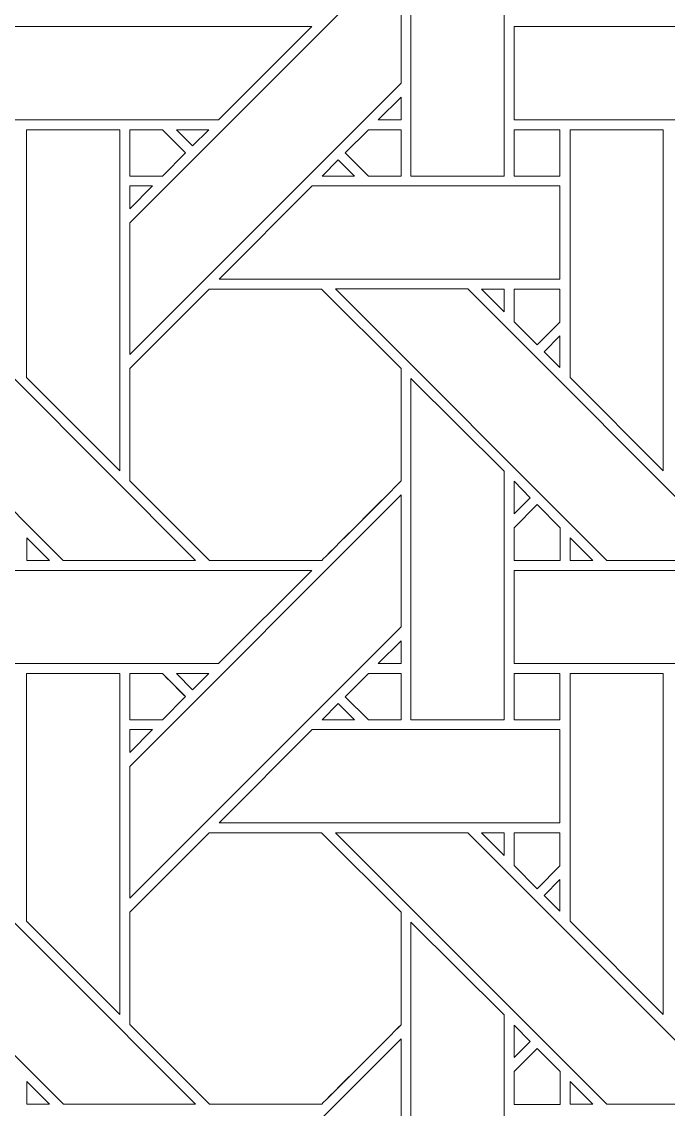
# Model space of a CAD drawing. Header units: inches. Extents: x 3.4 to 21.4, y 0.1 to 18.1.
# Drawn here: x 18.124 to 19.253, y 4.58 to 6.477 of the extents above; entities that cross this region are included whole.
import ezdxf

# ---------------------------------------------------------------- set-up
doc = ezdxf.new("R2010")
doc.units = ezdxf.units.IN
doc.header["$MEASUREMENT"] = 0
doc.layers.add('Design', color=7, linetype='Continuous', lineweight=0)

msp = doc.modelspace()

# ---------------------------------------------------------------- linework, layer by layer
at = {"layer": 'Design'}
for points, knots in [([(3.3829, 18.0948), (3.3829, 18.0948), (3.3829, 0.0948), (3.3829, 0.0948), (3.3829, 0.0948), (21.3829, 0.0948), (21.3829, 0.0948), (21.3829, 0.0948), (21.3829, 18.0948), (21.3829, 18.0948), (21.3829, 18.0948), (3.3829, 18.0948), (3.3829, 18.0948)], [0, 0, 0, 0, 1, 1, 1, 2, 2, 2, 3, 3, 3, 4, 4, 4, 4]), ([(4.2402, 17.2374), (4.2402, 17.2374), (4.2402, 0.9521), (4.2402, 0.9521), (4.2402, 0.9521), (20.5255, 0.9521), (20.5255, 0.9521), (20.5255, 0.9521), (20.5255, 17.2374), (20.5255, 17.2374), (20.5255, 17.2374), (4.2402, 17.2374), (4.2402, 17.2374)], [0, 0, 0, 0, 1, 1, 1, 2, 2, 2, 3, 3, 3, 4, 4, 4, 4]), ([(18.8036, 6.2082), (18.8036, 6.2082), (18.8036, 6.8041), (18.8036, 6.8041), (18.8036, 6.8041), (18.9663, 6.6419), (18.9663, 6.6419), (18.9663, 6.6419), (18.9663, 6.2082), (18.9663, 6.2082), (18.9663, 6.2082), (18.8036, 6.2082), (18.8036, 6.2082)], [0, 0, 0, 0, 1, 1, 1, 2, 2, 2, 3, 3, 3, 4, 4, 4, 4]), ([(18.7864, 6.3705), (18.7864, 6.3705), (18.3128, 5.8968), (18.3128, 5.8968), (18.3128, 5.8968), (18.3128, 6.1269), (18.3128, 6.1269), (18.3128, 6.1269), (18.7864, 6.6005), (18.7864, 6.6005), (18.7864, 6.6005), (18.7864, 6.3705), (18.7864, 6.3705)], [0, 0, 0, 0, 1, 1, 1, 2, 2, 2, 3, 3, 3, 4, 4, 4, 4]), ([(18.4679, 6.3063), (18.4679, 6.3063), (18.0349, 6.3063), (18.0349, 6.3063), (18.0349, 6.3063), (18.0349, 6.469), (18.0349, 6.469), (18.0349, 6.469), (18.6306, 6.469), (18.6306, 6.469), (18.6306, 6.469), (18.4679, 6.3063), (18.4679, 6.3063)], [0, 0, 0, 0, 1, 1, 1, 2, 2, 2, 3, 3, 3, 4, 4, 4, 4]), ([(19.4166, 6.3063), (19.4166, 6.3063), (18.9836, 6.3063), (18.9836, 6.3063), (18.9836, 6.3063), (18.9836, 6.469), (18.9836, 6.469), (18.9836, 6.469), (19.5793, 6.469), (19.5793, 6.469), (19.5793, 6.469), (19.4166, 6.3063), (19.4166, 6.3063)], [0, 0, 0, 0, 1, 1, 1, 2, 2, 2, 3, 3, 3, 4, 4, 4, 4]), ([(18.7864, 6.3461), (18.7864, 6.3461), (18.7864, 6.3063), (18.7864, 6.3063), (18.7864, 6.3063), (18.7467, 6.3063), (18.7467, 6.3063), (18.7467, 6.3063), (18.7864, 6.3461), (18.7864, 6.3461)], [0, 0, 0, 0, 1, 1, 1, 2, 2, 2, 3, 3, 3, 3]), ([(18.1327, 5.8568), (18.1327, 5.8568), (18.1327, 6.289), (18.1327, 6.289), (18.1327, 6.289), (18.2956, 6.289), (18.2956, 6.289), (18.2956, 6.289), (18.2956, 5.6939), (18.2956, 5.6939), (18.2956, 5.6939), (18.1327, 5.8568), (18.1327, 5.8568)], [0, 0, 0, 0, 1, 1, 1, 2, 2, 2, 3, 3, 3, 4, 4, 4, 4]), ([(18.3699, 6.289), (18.375, 6.2839), (18.4058, 6.2531), (18.4102, 6.2486), (18.4102, 6.2486), (18.3698, 6.2082), (18.3698, 6.2082), (18.3698, 6.2082), (18.3128, 6.2082), (18.3128, 6.2082), (18.3128, 6.2082), (18.3128, 6.289), (18.3128, 6.289), (18.3128, 6.289), (18.3699, 6.289), (18.3699, 6.289)], [0, 0, 0, 0, 1, 1, 1, 2, 2, 2, 3, 3, 3, 4, 4, 4, 5, 5, 5, 5]), ([(18.4102, 6.2486), (18.4102, 6.2486), (18.3698, 6.2082), (18.3698, 6.2082), (18.3698, 6.2082), (18.3128, 6.2082), (18.3128, 6.2082), (18.3128, 6.2082), (18.3128, 6.289), (18.3128, 6.289), (18.3128, 6.289), (18.3699, 6.289), (18.3699, 6.289), (18.3754, 6.2834), (18.4102, 6.2486), (18.4102, 6.2486)], [0, 0, 0, 0, 1, 1, 1, 2, 2, 2, 3, 3, 3, 4, 4, 4, 5, 5, 5, 5]), ([(18.3942, 6.289), (18.3942, 6.289), (18.4507, 6.289), (18.4507, 6.289), (18.4507, 6.289), (18.4224, 6.2608), (18.4224, 6.2608), (18.4224, 6.2608), (18.3942, 6.289), (18.3942, 6.289)], [0, 0, 0, 0, 1, 1, 1, 2, 2, 2, 3, 3, 3, 3]), ([(18.7865, 6.289), (18.7865, 6.289), (18.7865, 6.2082), (18.7865, 6.2082), (18.7865, 6.2082), (18.7294, 6.2082), (18.7294, 6.2082), (18.7294, 6.2082), (18.689, 6.2486), (18.689, 6.2486), (18.689, 6.2486), (18.7294, 6.289), (18.7294, 6.289), (18.7294, 6.289), (18.7865, 6.289), (18.7865, 6.289)], [0, 0, 0, 0, 1, 1, 1, 2, 2, 2, 3, 3, 3, 4, 4, 4, 5, 5, 5, 5]), ([(18.7865, 6.2082), (18.7865, 6.2082), (18.7294, 6.2082), (18.7294, 6.2082), (18.7294, 6.2082), (18.689, 6.2486), (18.689, 6.2486), (18.689, 6.2486), (18.7294, 6.289), (18.7294, 6.289), (18.7294, 6.289), (18.7865, 6.289), (18.7865, 6.289), (18.7865, 6.289), (18.7865, 6.2082), (18.7865, 6.2082)], [0, 0, 0, 0, 1, 1, 1, 2, 2, 2, 3, 3, 3, 4, 4, 4, 5, 5, 5, 5]), ([(18.9837, 6.289), (18.9837, 6.289), (19.0639, 6.289), (19.0639, 6.289), (19.0639, 6.289), (19.0639, 6.2082), (19.0639, 6.2082), (19.0639, 6.2082), (18.9837, 6.2082), (18.9837, 6.2082), (18.9837, 6.2082), (18.9837, 6.289), (18.9837, 6.289)], [0, 0, 0, 0, 1, 1, 1, 2, 2, 2, 3, 3, 3, 4, 4, 4, 4]), ([(18.9837, 6.2082), (18.9837, 6.2082), (18.9837, 6.289), (18.9837, 6.289), (18.9837, 6.289), (19.0639, 6.289), (19.0639, 6.289), (19.0639, 6.289), (19.0639, 6.2082), (19.0639, 6.2082), (19.0639, 6.2082), (18.9837, 6.2082), (18.9837, 6.2082)], [0, 0, 0, 0, 1, 1, 1, 2, 2, 2, 3, 3, 3, 4, 4, 4, 4]), ([(19.0814, 5.8568), (19.0814, 5.8568), (19.0814, 6.289), (19.0814, 6.289), (19.0814, 6.289), (19.2443, 6.289), (19.2443, 6.289), (19.2443, 6.289), (19.2443, 5.6939), (19.2443, 5.6939), (19.2443, 5.6939), (19.0814, 5.8568), (19.0814, 5.8568)], [0, 0, 0, 0, 1, 1, 1, 2, 2, 2, 3, 3, 3, 4, 4, 4, 4]), ([(18.6768, 6.2365), (18.6768, 6.2365), (18.7051, 6.2082), (18.7051, 6.2082), (18.7051, 6.2082), (18.6486, 6.2082), (18.6486, 6.2082), (18.6486, 6.2082), (18.6768, 6.2365), (18.6768, 6.2365)], [0, 0, 0, 0, 1, 1, 1, 2, 2, 2, 3, 3, 3, 3]), ([(18.3526, 6.1911), (18.3526, 6.1911), (18.3128, 6.1513), (18.3128, 6.1513), (18.3128, 6.1513), (18.3128, 6.1911), (18.3128, 6.1911), (18.3128, 6.1911), (18.3526, 6.1911), (18.3526, 6.1911)], [0, 0, 0, 0, 1, 1, 1, 2, 2, 2, 3, 3, 3, 3]), ([(19.0639, 6.1911), (19.0639, 6.1911), (19.0639, 6.0283), (19.0639, 6.0283), (19.0639, 6.0283), (18.4686, 6.0283), (18.4686, 6.0283), (18.4686, 6.0283), (18.6314, 6.1911), (18.6314, 6.1911), (18.6314, 6.1911), (19.0639, 6.1911), (19.0639, 6.1911)], [0, 0, 0, 0, 1, 1, 1, 2, 2, 2, 3, 3, 3, 4, 4, 4, 4]), ([(18.1967, 5.5375), (18.1967, 5.5375), (17.7232, 6.0112), (17.7232, 6.0112), (17.7232, 6.0112), (17.9541, 6.0112), (17.9541, 6.0112), (17.9541, 6.0112), (18.4278, 5.5375), (18.4278, 5.5375), (18.4278, 5.5375), (18.1967, 5.5375), (18.1967, 5.5375)], [0, 0, 0, 0, 1, 1, 1, 2, 2, 2, 3, 3, 3, 4, 4, 4, 4]), ([(18.4515, 6.0111), (18.4515, 6.0111), (18.6477, 6.0111), (18.6477, 6.0111), (18.6477, 6.0111), (18.7865, 5.8724), (18.7865, 5.8724), (18.7865, 5.8724), (18.7865, 5.6762), (18.7865, 5.6762), (18.7687, 5.6582), (18.6567, 5.5465), (18.6478, 5.5375), (18.6478, 5.5375), (18.452, 5.5375), (18.452, 5.5375), (18.452, 5.5375), (18.3128, 5.6767), (18.3128, 5.6767), (18.3128, 5.6767), (18.3128, 5.8724), (18.3128, 5.8724), (18.3128, 5.8724), (18.4515, 6.0111), (18.4515, 6.0111)], [0, 0, 0, 0, 1, 1, 1, 2, 2, 2, 3, 3, 3, 4, 4, 4, 5, 5, 5, 6, 6, 6, 7, 7, 7, 8, 8, 8, 8]), ([(18.7865, 5.6762), (18.7684, 5.658), (18.6565, 5.5463), (18.6478, 5.5375), (18.6478, 5.5375), (18.452, 5.5375), (18.452, 5.5375), (18.452, 5.5375), (18.3128, 5.6767), (18.3128, 5.6767), (18.3128, 5.6767), (18.3128, 5.8724), (18.3128, 5.8724), (18.3128, 5.8724), (18.4515, 6.0111), (18.4515, 6.0111), (18.4515, 6.0111), (18.6477, 6.0111), (18.6477, 6.0111), (18.6477, 6.0111), (18.7865, 5.8724), (18.7865, 5.8724), (18.7865, 5.8724), (18.7865, 5.6762), (18.7865, 5.6762)], [0, 0, 0, 0, 1, 1, 1, 2, 2, 2, 3, 3, 3, 4, 4, 4, 5, 5, 5, 6, 6, 6, 7, 7, 7, 8, 8, 8, 8]), ([(19.1455, 5.5375), (19.1455, 5.5375), (18.6719, 6.0112), (18.6719, 6.0112), (18.6719, 6.0112), (18.9029, 6.0112), (18.9029, 6.0112), (18.9029, 6.0112), (19.3765, 5.5375), (19.3765, 5.5375), (19.3765, 5.5375), (19.1455, 5.5375), (19.1455, 5.5375)], [0, 0, 0, 0, 1, 1, 1, 2, 2, 2, 3, 3, 3, 4, 4, 4, 4]), ([(18.9664, 6.0111), (18.9664, 6.0111), (18.9664, 5.9713), (18.9664, 5.9713), (18.9664, 5.9713), (18.927, 6.0111), (18.927, 6.0111), (18.927, 6.0111), (18.9664, 6.0111), (18.9664, 6.0111)], [0, 0, 0, 0, 1, 1, 1, 2, 2, 2, 3, 3, 3, 3]), ([(19.0639, 6.0111), (19.0639, 6.0111), (19.0639, 5.9535), (19.0639, 5.9535), (19.0639, 5.9535), (19.024, 5.9136), (19.024, 5.9136), (19.024, 5.9136), (18.9837, 5.9539), (18.9837, 5.9539), (18.9837, 5.9539), (18.9837, 6.0111), (18.9837, 6.0111), (18.9837, 6.0111), (19.0639, 6.0111), (19.0639, 6.0111)], [0, 0, 0, 0, 1, 1, 1, 2, 2, 2, 3, 3, 3, 4, 4, 4, 5, 5, 5, 5]), ([(19.024, 5.9136), (19.024, 5.9136), (18.9837, 5.9539), (18.9837, 5.9539), (18.9837, 5.9539), (18.9837, 6.0111), (18.9837, 6.0111), (18.9837, 6.0111), (19.0639, 6.0111), (19.0639, 6.0111), (19.0639, 6.0111), (19.0639, 5.9535), (19.0639, 5.9535), (19.0639, 5.9535), (19.024, 5.9136), (19.024, 5.9136)], [0, 0, 0, 0, 1, 1, 1, 2, 2, 2, 3, 3, 3, 4, 4, 4, 5, 5, 5, 5]), ([(19.0639, 5.9293), (19.0639, 5.9293), (19.0639, 5.8741), (19.0639, 5.8741), (19.0639, 5.8741), (19.0361, 5.9015), (19.0361, 5.9015), (19.0361, 5.9015), (19.0639, 5.9293), (19.0639, 5.9293)], [0, 0, 0, 0, 1, 1, 1, 2, 2, 2, 3, 3, 3, 3]), ([(18.8036, 5.2595), (18.8036, 5.2595), (18.8036, 5.8553), (18.8036, 5.8553), (18.8036, 5.8553), (18.9663, 5.6932), (18.9663, 5.6932), (18.9663, 5.6932), (18.9663, 5.2595), (18.9663, 5.2595), (18.9663, 5.2595), (18.8036, 5.2595), (18.8036, 5.2595)], [0, 0, 0, 0, 1, 1, 1, 2, 2, 2, 3, 3, 3, 4, 4, 4, 4]), ([(18.9836, 5.6189), (18.9836, 5.6189), (18.9836, 5.6757), (18.9836, 5.6757), (18.9836, 5.6757), (19.0118, 5.6471), (19.0118, 5.6471), (19.0118, 5.6471), (18.9836, 5.6189), (18.9836, 5.6189)], [0, 0, 0, 0, 1, 1, 1, 2, 2, 2, 3, 3, 3, 3]), ([(18.7864, 5.4217), (18.7864, 5.4217), (18.3128, 4.9481), (18.3128, 4.9481), (18.3128, 4.9481), (18.3128, 5.1782), (18.3128, 5.1782), (18.3128, 5.1782), (18.7864, 5.6518), (18.7864, 5.6518), (18.7864, 5.6518), (18.7864, 5.4217), (18.7864, 5.4217)], [0, 0, 0, 0, 1, 1, 1, 2, 2, 2, 3, 3, 3, 4, 4, 4, 4]), ([(18.9837, 5.5372), (18.9837, 5.5372), (18.9837, 5.5945), (18.9837, 5.5945), (18.9837, 5.5945), (19.024, 5.6349), (19.024, 5.6349), (19.024, 5.6349), (19.0643, 5.5945), (19.0643, 5.5945), (19.0643, 5.5945), (19.0643, 5.5372), (19.0643, 5.5372), (19.0643, 5.5372), (18.9837, 5.5372), (18.9837, 5.5372)], [0, 0, 0, 0, 1, 1, 1, 2, 2, 2, 3, 3, 3, 4, 4, 4, 5, 5, 5, 5]), ([(19.024, 5.6349), (19.024, 5.6349), (19.0643, 5.5945), (19.0643, 5.5945), (19.0643, 5.5945), (19.0643, 5.5372), (19.0643, 5.5372), (19.0643, 5.5372), (18.9837, 5.5372), (18.9837, 5.5372), (18.9837, 5.5372), (18.9837, 5.5945), (18.9837, 5.5945), (18.9837, 5.5945), (19.024, 5.6349), (19.024, 5.6349)], [0, 0, 0, 0, 1, 1, 1, 2, 2, 2, 3, 3, 3, 4, 4, 4, 5, 5, 5, 5]), ([(18.1328, 5.5375), (18.1328, 5.5375), (18.1328, 5.5773), (18.1328, 5.5773), (18.1328, 5.5773), (18.1725, 5.5375), (18.1725, 5.5375), (18.1725, 5.5375), (18.1328, 5.5375), (18.1328, 5.5375)], [0, 0, 0, 0, 1, 1, 1, 2, 2, 2, 3, 3, 3, 3]), ([(19.0815, 5.5375), (19.0815, 5.5375), (19.0815, 5.5773), (19.0815, 5.5773), (19.0815, 5.5773), (19.1212, 5.5375), (19.1212, 5.5375), (19.1212, 5.5375), (19.0815, 5.5375), (19.0815, 5.5375)], [0, 0, 0, 0, 1, 1, 1, 2, 2, 2, 3, 3, 3, 3]), ([(18.4679, 5.3576), (18.4679, 5.3576), (18.0349, 5.3576), (18.0349, 5.3576), (18.0349, 5.3576), (18.0349, 5.5203), (18.0349, 5.5203), (18.0349, 5.5203), (18.6306, 5.5203), (18.6306, 5.5203), (18.6306, 5.5203), (18.4679, 5.3576), (18.4679, 5.3576)], [0, 0, 0, 0, 1, 1, 1, 2, 2, 2, 3, 3, 3, 4, 4, 4, 4]), ([(19.4166, 5.3576), (19.4166, 5.3576), (18.9836, 5.3576), (18.9836, 5.3576), (18.9836, 5.3576), (18.9836, 5.5203), (18.9836, 5.5203), (18.9836, 5.5203), (19.5793, 5.5203), (19.5793, 5.5203), (19.5793, 5.5203), (19.4166, 5.3576), (19.4166, 5.3576)], [0, 0, 0, 0, 1, 1, 1, 2, 2, 2, 3, 3, 3, 4, 4, 4, 4]), ([(18.7864, 5.3973), (18.7864, 5.3973), (18.7864, 5.3576), (18.7864, 5.3576), (18.7864, 5.3576), (18.7467, 5.3576), (18.7467, 5.3576), (18.7467, 5.3576), (18.7864, 5.3973), (18.7864, 5.3973)], [0, 0, 0, 0, 1, 1, 1, 2, 2, 2, 3, 3, 3, 3]), ([(18.1327, 4.9081), (18.1327, 4.9081), (18.1327, 5.3403), (18.1327, 5.3403), (18.1327, 5.3403), (18.2956, 5.3403), (18.2956, 5.3403), (18.2956, 5.3403), (18.2956, 4.7452), (18.2956, 4.7452), (18.2956, 4.7452), (18.1327, 4.9081), (18.1327, 4.9081)], [0, 0, 0, 0, 1, 1, 1, 2, 2, 2, 3, 3, 3, 4, 4, 4, 4]), ([(18.3699, 5.3403), (18.375, 5.3351), (18.4058, 5.3043), (18.4102, 5.2999), (18.4102, 5.2999), (18.3698, 5.2595), (18.3698, 5.2595), (18.3698, 5.2595), (18.3128, 5.2595), (18.3128, 5.2595), (18.3128, 5.2595), (18.3128, 5.3403), (18.3128, 5.3403), (18.3128, 5.3403), (18.3699, 5.3403), (18.3699, 5.3403)], [0, 0, 0, 0, 1, 1, 1, 2, 2, 2, 3, 3, 3, 4, 4, 4, 5, 5, 5, 5]), ([(18.4102, 5.2999), (18.4102, 5.2999), (18.3698, 5.2595), (18.3698, 5.2595), (18.3698, 5.2595), (18.3128, 5.2595), (18.3128, 5.2595), (18.3128, 5.2595), (18.3128, 5.3403), (18.3128, 5.3403), (18.3128, 5.3403), (18.3699, 5.3403), (18.3699, 5.3403), (18.3752, 5.335), (18.406, 5.3041), (18.4102, 5.2999)], [0, 0, 0, 0, 1, 1, 1, 2, 2, 2, 3, 3, 3, 4, 4, 4, 5, 5, 5, 5]), ([(18.3942, 5.3403), (18.3942, 5.3403), (18.4506, 5.3403), (18.4506, 5.3403), (18.4506, 5.3403), (18.4224, 5.3121), (18.4224, 5.3121), (18.4224, 5.3121), (18.3942, 5.3403), (18.3942, 5.3403)], [0, 0, 0, 0, 1, 1, 1, 2, 2, 2, 3, 3, 3, 3]), ([(18.7865, 5.3403), (18.7865, 5.3403), (18.7865, 5.2595), (18.7865, 5.2595), (18.7865, 5.2595), (18.7294, 5.2595), (18.7294, 5.2595), (18.7294, 5.2595), (18.689, 5.2998), (18.689, 5.2998), (18.689, 5.2998), (18.7294, 5.3403), (18.7294, 5.3403), (18.7294, 5.3403), (18.7865, 5.3403), (18.7865, 5.3403)], [0, 0, 0, 0, 1, 1, 1, 2, 2, 2, 3, 3, 3, 4, 4, 4, 5, 5, 5, 5]), ([(18.7865, 5.2595), (18.7865, 5.2595), (18.7294, 5.2595), (18.7294, 5.2595), (18.7294, 5.2595), (18.689, 5.2998), (18.689, 5.2998), (18.689, 5.2998), (18.7294, 5.3403), (18.7294, 5.3403), (18.7294, 5.3403), (18.7865, 5.3403), (18.7865, 5.3403), (18.7865, 5.3403), (18.7865, 5.2595), (18.7865, 5.2595)], [0, 0, 0, 0, 1, 1, 1, 2, 2, 2, 3, 3, 3, 4, 4, 4, 5, 5, 5, 5]), ([(18.9837, 5.3403), (18.9837, 5.3403), (19.0639, 5.3403), (19.0639, 5.3403), (19.0639, 5.3403), (19.0639, 5.2595), (19.0639, 5.2595), (19.0639, 5.2595), (18.9837, 5.2595), (18.9837, 5.2595), (18.9837, 5.2595), (18.9837, 5.3403), (18.9837, 5.3403)], [0, 0, 0, 0, 1, 1, 1, 2, 2, 2, 3, 3, 3, 4, 4, 4, 4]), ([(18.9837, 5.2595), (18.9837, 5.2595), (18.9837, 5.3403), (18.9837, 5.3403), (18.9837, 5.3403), (19.0639, 5.3403), (19.0639, 5.3403), (19.0639, 5.3403), (19.0639, 5.2595), (19.0639, 5.2595), (19.0639, 5.2595), (18.9837, 5.2595), (18.9837, 5.2595)], [0, 0, 0, 0, 1, 1, 1, 2, 2, 2, 3, 3, 3, 4, 4, 4, 4]), ([(19.0814, 4.9081), (19.0814, 4.9081), (19.0814, 5.3403), (19.0814, 5.3403), (19.0814, 5.3403), (19.2443, 5.3403), (19.2443, 5.3403), (19.2443, 5.3403), (19.2443, 4.7452), (19.2443, 4.7452), (19.2443, 4.7452), (19.0814, 4.9081), (19.0814, 4.9081)], [0, 0, 0, 0, 1, 1, 1, 2, 2, 2, 3, 3, 3, 4, 4, 4, 4]), ([(18.6768, 5.2878), (18.6768, 5.2878), (18.7051, 5.2595), (18.7051, 5.2595), (18.7051, 5.2595), (18.6486, 5.2595), (18.6486, 5.2595), (18.6486, 5.2595), (18.6768, 5.2878), (18.6768, 5.2878)], [0, 0, 0, 0, 1, 1, 1, 2, 2, 2, 3, 3, 3, 3]), ([(18.3526, 5.2424), (18.3526, 5.2424), (18.3128, 5.2025), (18.3128, 5.2025), (18.3128, 5.2025), (18.3128, 5.2424), (18.3128, 5.2424), (18.3128, 5.2424), (18.3526, 5.2424), (18.3526, 5.2424)], [0, 0, 0, 0, 1, 1, 1, 2, 2, 2, 3, 3, 3, 3]), ([(19.0639, 5.2424), (19.0639, 5.2424), (19.0639, 5.0796), (19.0639, 5.0796), (19.0639, 5.0796), (18.4686, 5.0796), (18.4686, 5.0796), (18.4686, 5.0796), (18.6314, 5.2424), (18.6314, 5.2424), (18.6314, 5.2424), (19.0639, 5.2424), (19.0639, 5.2424)], [0, 0, 0, 0, 1, 1, 1, 2, 2, 2, 3, 3, 3, 4, 4, 4, 4]), ([(18.1968, 4.5888), (18.1968, 4.5888), (17.7232, 5.0624), (17.7232, 5.0624), (17.7232, 5.0624), (17.9541, 5.0624), (17.9541, 5.0624), (17.9541, 5.0624), (18.4278, 4.5888), (18.4278, 4.5888), (18.4278, 4.5888), (18.1968, 4.5888), (18.1968, 4.5888)], [0, 0, 0, 0, 1, 1, 1, 2, 2, 2, 3, 3, 3, 4, 4, 4, 4]), ([(18.4515, 5.0624), (18.4515, 5.0624), (18.6477, 5.0624), (18.6477, 5.0624), (18.6477, 5.0624), (18.7865, 4.9237), (18.7865, 4.9237), (18.7865, 4.9237), (18.7865, 4.7274), (18.7865, 4.7274), (18.7687, 4.7095), (18.6567, 4.5978), (18.6478, 4.5888), (18.6478, 4.5888), (18.452, 4.5888), (18.452, 4.5888), (18.452, 4.5888), (18.3128, 4.728), (18.3128, 4.728), (18.3128, 4.728), (18.3128, 4.9237), (18.3128, 4.9237), (18.3128, 4.9237), (18.4515, 5.0624), (18.4515, 5.0624)], [0, 0, 0, 0, 1, 1, 1, 2, 2, 2, 3, 3, 3, 4, 4, 4, 5, 5, 5, 6, 6, 6, 7, 7, 7, 8, 8, 8, 8]), ([(18.7865, 4.7274), (18.7684, 4.7092), (18.6565, 4.5975), (18.6478, 4.5888), (18.6478, 4.5888), (18.452, 4.5888), (18.452, 4.5888), (18.452, 4.5888), (18.3128, 4.728), (18.3128, 4.728), (18.3128, 4.728), (18.3128, 4.9237), (18.3128, 4.9237), (18.3128, 4.9237), (18.4515, 5.0624), (18.4515, 5.0624), (18.4515, 5.0624), (18.6477, 5.0624), (18.6477, 5.0624), (18.6477, 5.0624), (18.7865, 4.9237), (18.7865, 4.9237), (18.7865, 4.9237), (18.7865, 4.7274), (18.7865, 4.7274)], [0, 0, 0, 0, 1, 1, 1, 2, 2, 2, 3, 3, 3, 4, 4, 4, 5, 5, 5, 6, 6, 6, 7, 7, 7, 8, 8, 8, 8]), ([(19.1455, 4.5888), (19.1455, 4.5888), (18.6719, 5.0624), (18.6719, 5.0624), (18.6719, 5.0624), (18.9029, 5.0624), (18.9029, 5.0624), (18.9029, 5.0624), (19.3765, 4.5888), (19.3765, 4.5888), (19.3765, 4.5888), (19.1455, 4.5888), (19.1455, 4.5888)], [0, 0, 0, 0, 1, 1, 1, 2, 2, 2, 3, 3, 3, 4, 4, 4, 4]), ([(18.9664, 5.0624), (18.9664, 5.0624), (18.9664, 5.0226), (18.9664, 5.0226), (18.9664, 5.0226), (18.927, 5.0624), (18.927, 5.0624), (18.927, 5.0624), (18.9664, 5.0624), (18.9664, 5.0624)], [0, 0, 0, 0, 1, 1, 1, 2, 2, 2, 3, 3, 3, 3]), ([(19.0639, 5.0624), (19.0639, 5.0624), (19.0639, 5.0048), (19.0639, 5.0048), (19.0639, 5.0048), (19.024, 4.9648), (19.024, 4.9648), (19.024, 4.9648), (18.9837, 5.0052), (18.9837, 5.0052), (18.9837, 5.0052), (18.9837, 5.0624), (18.9837, 5.0624), (18.9837, 5.0624), (19.0639, 5.0624), (19.0639, 5.0624)], [0, 0, 0, 0, 1, 1, 1, 2, 2, 2, 3, 3, 3, 4, 4, 4, 5, 5, 5, 5]), ([(19.024, 4.9648), (19.024, 4.9648), (18.9837, 5.0052), (18.9837, 5.0052), (18.9837, 5.0052), (18.9837, 5.0624), (18.9837, 5.0624), (18.9837, 5.0624), (19.0639, 5.0624), (19.0639, 5.0624), (19.0639, 5.0624), (19.0639, 5.0048), (19.0639, 5.0048), (19.0639, 5.0048), (19.024, 4.9648), (19.024, 4.9648)], [0, 0, 0, 0, 1, 1, 1, 2, 2, 2, 3, 3, 3, 4, 4, 4, 5, 5, 5, 5]), ([(19.0639, 4.9806), (19.0639, 4.9806), (19.0639, 4.9254), (19.0639, 4.9254), (19.0639, 4.9254), (19.0361, 4.9528), (19.0361, 4.9528), (19.0361, 4.9528), (19.0639, 4.9806), (19.0639, 4.9806)], [0, 0, 0, 0, 1, 1, 1, 2, 2, 2, 3, 3, 3, 3]), ([(18.8036, 4.3108), (18.8036, 4.3108), (18.8036, 4.9066), (18.8036, 4.9066), (18.8036, 4.9066), (18.9663, 4.7445), (18.9663, 4.7445), (18.9663, 4.7445), (18.9663, 4.3108), (18.9663, 4.3108), (18.9663, 4.3108), (18.8036, 4.3108), (18.8036, 4.3108)], [0, 0, 0, 0, 1, 1, 1, 2, 2, 2, 3, 3, 3, 4, 4, 4, 4]), ([(18.9836, 4.6702), (18.9836, 4.6702), (18.9836, 4.727), (18.9836, 4.727), (18.9836, 4.727), (19.0118, 4.6984), (19.0118, 4.6984), (19.0118, 4.6984), (18.9836, 4.6702), (18.9836, 4.6702)], [0, 0, 0, 0, 1, 1, 1, 2, 2, 2, 3, 3, 3, 3]), ([(18.7864, 4.473), (18.7864, 4.473), (18.3128, 3.9994), (18.3128, 3.9994), (18.3128, 3.9994), (18.3128, 4.2294), (18.3128, 4.2294), (18.3128, 4.2294), (18.7864, 4.703), (18.7864, 4.703), (18.7864, 4.703), (18.7864, 4.473), (18.7864, 4.473)], [0, 0, 0, 0, 1, 1, 1, 2, 2, 2, 3, 3, 3, 4, 4, 4, 4]), ([(18.9837, 4.5885), (18.9837, 4.5885), (18.9837, 4.6458), (18.9837, 4.6458), (18.9837, 4.6458), (19.024, 4.6861), (19.024, 4.6861), (19.024, 4.6861), (19.0643, 4.6458), (19.0643, 4.6458), (19.0643, 4.6458), (19.0643, 4.5885), (19.0643, 4.5885), (19.0643, 4.5885), (18.9837, 4.5885), (18.9837, 4.5885)], [0, 0, 0, 0, 1, 1, 1, 2, 2, 2, 3, 3, 3, 4, 4, 4, 5, 5, 5, 5]), ([(19.024, 4.6861), (19.024, 4.6861), (19.0643, 4.6458), (19.0643, 4.6458), (19.0643, 4.6458), (19.0643, 4.5885), (19.0643, 4.5885), (19.0643, 4.5885), (18.9837, 4.5885), (18.9837, 4.5885), (18.9837, 4.5885), (18.9837, 4.6458), (18.9837, 4.6458), (18.9837, 4.6458), (19.024, 4.6861), (19.024, 4.6861)], [0, 0, 0, 0, 1, 1, 1, 2, 2, 2, 3, 3, 3, 4, 4, 4, 5, 5, 5, 5]), ([(18.1328, 4.5888), (18.1328, 4.5888), (18.1328, 4.6286), (18.1328, 4.6286), (18.1328, 4.6286), (18.1725, 4.5888), (18.1725, 4.5888), (18.1725, 4.5888), (18.1328, 4.5888), (18.1328, 4.5888)], [0, 0, 0, 0, 1, 1, 1, 2, 2, 2, 3, 3, 3, 3]), ([(19.0815, 4.5888), (19.0815, 4.5888), (19.0815, 4.6286), (19.0815, 4.6286), (19.0815, 4.6286), (19.1213, 4.5888), (19.1213, 4.5888), (19.1213, 4.5888), (19.0815, 4.5888), (19.0815, 4.5888)], [0, 0, 0, 0, 1, 1, 1, 2, 2, 2, 3, 3, 3, 3])]:
    msp.add_open_spline(points, degree=3, knots=knots, dxfattribs=at)

doc.saveas('drawing.dxf')
